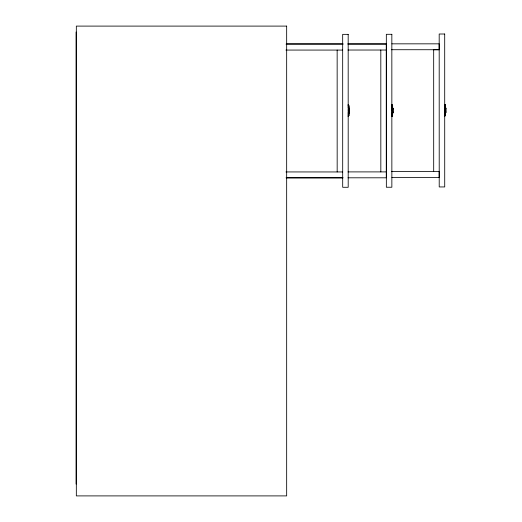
<?xml version="1.0" encoding="UTF-8"?>
<svg xmlns="http://www.w3.org/2000/svg" width="522" height="522" viewBox="0 0 522 522"><rect width="100%" height="100%" fill="white"/><g stroke="black" fill="none" stroke-linecap="round" stroke-linejoin="round"><path stroke-width="0.78" d="M348.187 104.726L348.977 105.731L348.977 115.512L348.187 116.295L348.977 115.349M391.846 104.674L392.635 105.679L392.635 115.46L391.846 116.243L392.635 115.297M444.705 104.387L445.494 105.398L445.494 115.179L444.711 115.962L445.494 115.01M348.846 113.737L349.368 112.759L349.368 108.485L348.846 107.512M392.244 114.174L393.027 112.706L393.027 108.432L392.237 106.971M445.103 113.887L445.886 112.426L445.886 108.152L445.103 106.684M392.244 114.05L393.027 112.635M445.103 113.763L445.886 112.354M348.187 115.734L348.977 114.86M391.846 115.675L392.635 114.807M444.711 115.395L445.494 114.52M392.244 113.692L393.027 112.419M445.103 113.404L445.886 112.139M348.187 114.794L348.977 114.083M391.846 114.742L392.635 114.031M444.711 114.455L445.494 113.744M392.244 113.117L393.027 112.08M445.103 112.837L445.886 111.799M348.187 113.574L348.977 113.072M391.846 113.522L392.635 113.013M444.711 113.235L445.494 112.732M392.244 112.374L393.027 111.636M445.103 112.086L445.886 111.356M348.187 116.523L348.585 116.295L348.579 104.955L348.187 104.955M391.846 116.465L392.244 116.243L392.237 104.896L391.846 104.896L392.635 105.849M444.711 116.184L445.103 115.962L445.103 104.615L444.705 104.615M348.187 112.152L348.977 111.891M392.244 112.041L391.846 112.041L392.635 111.838M444.711 111.812L445.494 111.551M392.244 111.506L393.027 111.121M445.103 111.219L445.886 110.84M286.722 43.835L342.974 43.835M347.861 43.835L386.176 43.835M391.885 43.835L439.165 43.835L439.165 49.734L391.389 49.721M286.036 44.135L343.098 44.135M347.991 44.135L386.306 44.135L386.319 177.8L348.004 177.8M433.678 49.734L439.178 49.734M347.991 50.027L386.319 50.027M285.919 50.066L342.66 50.079M444.705 104.805L445.494 105.561M348.187 105.144L348.977 105.901M391.846 105.092L392.237 105.092M444.705 105.372L445.494 106.051M348.187 105.712L348.977 106.39M391.846 105.659L392.635 106.338M444.705 106.279L445.494 106.827M391.846 106.56L392.635 107.114M348.187 106.612L348.977 107.167M444.705 107.454L445.494 107.839M348.187 107.786L348.977 108.178M391.846 107.734L392.635 108.126M444.705 108.817L445.494 109.02M348.579 109.157L348.187 109.157L348.977 109.359M391.846 109.105L392.635 109.307M444.705 110.286L445.886 110.286M348.187 110.625L349.368 110.625M391.846 110.573L393.027 110.573M444.711 111.754L445.103 111.754M348.187 112.093L348.579 112.093M444.711 113.124L445.103 113.124M391.846 113.404L392.244 113.404M348.187 113.463L348.579 113.463M444.711 114.298L445.103 114.298M348.187 114.638L348.585 114.638M391.846 114.579L392.244 114.579M444.711 115.199L445.103 115.199M391.846 115.486L392.244 115.486M348.187 115.538L348.585 115.538M444.711 115.767L445.103 115.767M391.846 116.047L392.244 116.047M348.187 116.106L348.585 116.106M391.402 171.588L439.178 171.607L439.178 177.506L391.898 177.506M285.939 171.94L342.66 171.953M348.004 171.901L386.319 171.901M286.049 177.8L343.117 177.8M286.415 177.852L342.66 177.852M444.705 108.759L445.103 108.817M391.846 109.046L392.237 109.105M444.705 107.336L445.103 107.454M391.846 107.623L392.237 107.734M348.187 107.676L348.579 107.786M444.705 106.116L445.103 106.273M391.846 106.403L392.237 106.56M348.187 106.455L348.579 106.612M445.103 109.352L445.886 109.731M392.237 109.64L393.027 110.018M444.705 105.183L445.103 105.372M391.846 105.464L392.237 105.659M348.187 105.516L348.579 105.712M444.705 104.589L445.103 104.805M348.187 104.929L348.579 105.144M445.103 108.485L445.886 109.215M392.237 108.772L393.027 109.503M445.103 107.741L445.886 108.778M392.237 108.021L393.027 109.059M445.103 107.167L445.886 108.439M392.237 107.454L393.027 108.72M445.103 106.808L445.886 108.224M392.237 107.095L393.027 108.504M433.678 49.714L433.691 171.607M380.812 50.008L380.832 171.901M337.153 50.06L337.173 171.953M76.114 31.999L76.114 484.103M286.663 26.1L76.329 26.1L76.329 495.9L286.663 495.9L286.663 26.1M444.698 34.008L439.191 34.008L439.217 186.941L444.718 186.941L444.698 34.008M348.181 34.354L342.673 34.354L342.693 187.287L348.2 187.287L348.181 34.354M391.839 34.302L386.332 34.302L386.352 187.235L391.859 187.235L391.839 34.302"/></g></svg>
